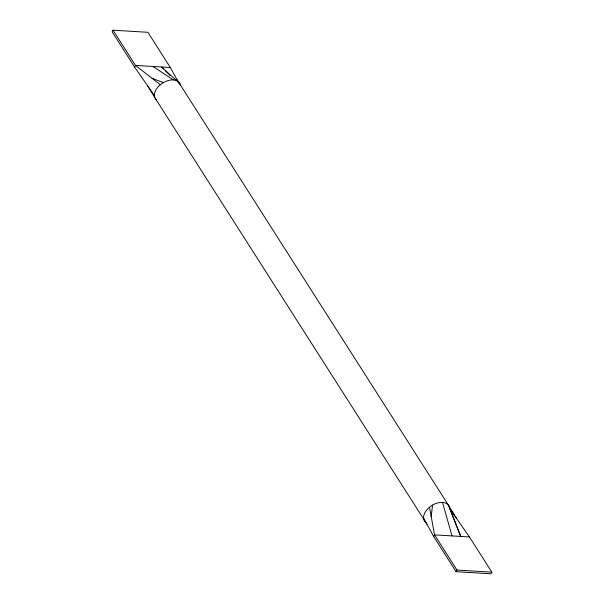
<?xml version="1.0" encoding="UTF-8"?>
<svg xmlns="http://www.w3.org/2000/svg" width="604" height="604" viewBox="0 0 604 604"><rect width="100%" height="100%" fill="white"/><g stroke="black" fill="none" stroke-linecap="round" stroke-linejoin="round"><path stroke-width="0.91" d="M431.18 516.435L432.57 505.087A14.36 9.068 -32.5 0 1 449.006 506.084L456.224 517.945M178.761 82.869L170.336 67.52L147.905 32.306L113.031 30.2L112.14 31.823L134.571 67.036L154.375 95.56L154.994 97.916L426.922 524.204M134.571 67.036L135.462 65.406L113.031 30.2M177.078 79.796L449.006 506.084L449.625 508.44L469.429 536.964L491.86 572.177L490.969 573.8L456.096 571.694L433.664 536.48L434.555 534.857L429.489 507.224L432.57 505.087M456.096 571.694L456.986 570.063L434.555 534.857L469.429 536.964M154.375 95.56A14.36 9.068 -32.5 0 1 160.309 84.719L163.382 82.589A14.36 9.068 -32.5 0 1 179.826 83.579L180.241 85.149M170.336 67.52L135.462 65.406L160.309 84.719M456.986 570.063L491.86 572.177M152.027 78.286L163.382 82.589M152.903 66.463L173.34 79.909M179.826 83.579L161.615 66.991L163.563 68.954M165.511 70.91L170.056 75.485M147.776 86.055L154.994 97.916A14.36 9.068 -32.5 0 0 156.459 99.788M429.489 507.224A14.36 9.068 -32.5 0 0 423.555 518.066L433.664 536.48M449.625 508.44L460.709 536.435L449.006 506.084M442.528 502.407L451.988 535.914M423.555 518.066L424.174 520.421A14.36 9.068 -32.5 0 0 425.639 522.286"/></g></svg>
